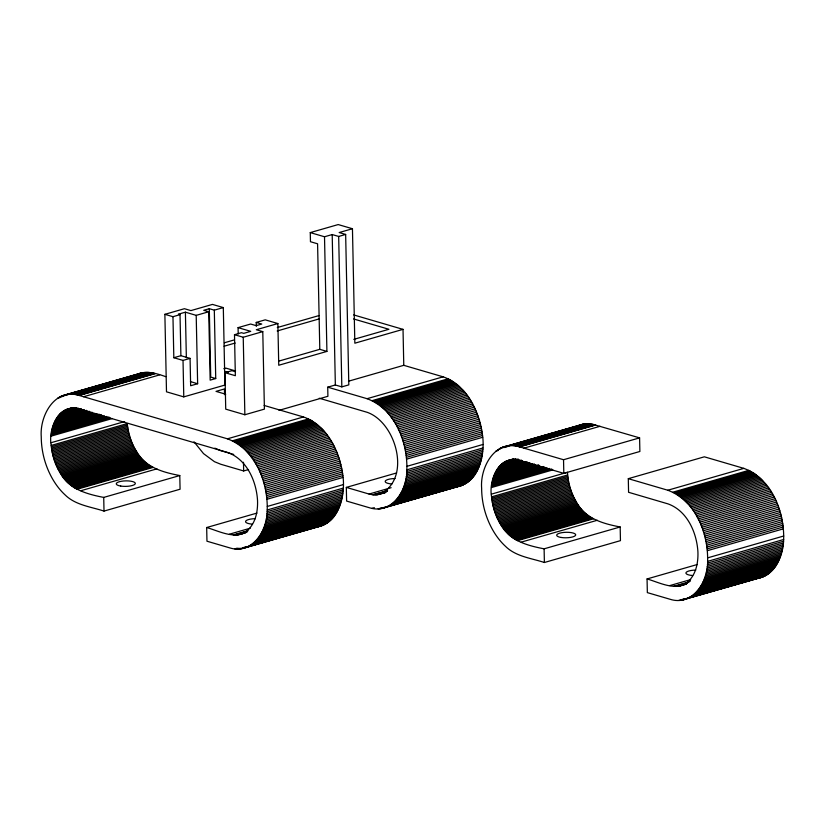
<?xml version="1.0" encoding="UTF-8"?>
<svg xmlns="http://www.w3.org/2000/svg" width="825" height="825" viewBox="0 0 825 825"><rect width="100%" height="100%" fill="white"/><g stroke="black" fill="none" stroke-linecap="round" stroke-linejoin="round"><path stroke-width="1.24" d="M51.202 445.438C47.974 429 58.709 403.033 79.138 409.035L227.71 452.492C246.964 459.484 256.379 481.274 257.534 500.486C257.905 510.458 256.008 521.369 249.016 528.949C237.92 541.509 218.934 530.939 206.673 527.526L206.962 541.21L229.701 547.862C252.223 555.112 268.001 529.722 267.218 509.963C268.022 482.089 255.307 449.202 227.422 438.817L77.591 394.989C53.831 388.915 39.621 416.604 41.25 436.765C41.302 452.059 45.55 467.311 53.419 480.418C56.636 485.719 60.483 490.658 65.051 494.856C75.395 505.158 90.802 506.756 104.012 511.088L180.077 489.225L179.788 475.551C162.288 472.199 144.983 467.239 136.146 450.893C131.165 442.623 128.143 433.187 127.267 423.576L51.202 445.438C52.13 455.483 55.378 465.352 60.782 473.89C69.455 489.39 87.347 494.227 103.723 497.413L179.788 475.551M639.592 437.869L563.537 459.731L517.966 446.397C494.206 440.323 480.006 468.022 481.635 488.183C481.676 503.467 485.935 518.719 493.804 531.826C497.021 537.127 500.868 542.066 505.436 546.274C515.78 556.566 531.187 558.164 544.397 562.495L620.452 540.643L620.173 526.969L544.108 548.821C526.618 545.469 509.303 540.509 500.466 524.164C495.485 515.893 492.473 506.457 491.587 496.846C488.359 480.418 499.084 454.441 519.523 460.443L563.815 473.344L639.88 451.481L639.592 437.869L592.762 424.287L585.307 423.833L579.418 425.092M315.748 527.072C339.838 523.968 345.984 493.752 342.643 473.777C339.24 450.615 326.906 425.205 303.476 416.965L264.134 405.446M396.619 472.942L346.325 487.4L346.613 501.074L369.353 507.726C391.865 514.986 407.643 489.596 406.859 469.827C407.674 441.952 394.958 409.066 367.063 398.692L327.721 387.173L327.907 396.289L278.994 410.355M455.4 486.946C479.48 483.832 485.636 453.616 482.295 433.641C478.892 410.479 466.548 385.069 443.128 376.829L403.776 365.32L348.48 381.212M707.602 561.371C708.407 533.497 695.692 500.61 667.807 490.236L628.299 478.675L628.578 492.288L668.085 503.91C687.338 510.892 696.764 532.682 697.919 551.894C698.28 561.877 696.393 572.787 689.401 580.367C678.305 592.917 659.319 582.357 647.058 578.944L647.347 592.618L670.086 599.27C692.608 606.53 708.386 581.14 707.602 561.371L783.657 539.509C784.472 511.634 771.757 478.748 743.861 468.373L704.354 456.813L628.299 478.675M756.133 578.49C774.727 576.675 783.296 555.998 783.657 539.509M575.015 427.154L576.087 426.546M135.702 375.138C145.097 369.786 156.389 373.343 165.753 376.674M577.17 426.009L578.284 425.525M310.272 232.598L324.514 236.765L326.917 351.409L319.801 349.326L317.584 243.798L310.458 241.715L310.272 232.598L338.198 224.565L352.45 228.731L354.843 343.2L403.023 329.361L403.776 365.32M324.514 236.765L332.197 234.558L338.673 236.445L345.654 234.444L348.81 384.873L341.828 386.873L335.352 384.986L327.721 387.173M352.45 228.731L339.178 232.547L345.654 234.444M164.876 314.325L184.418 308.705L190.895 310.602L212.458 304.404L223.307 307.581L224.926 385.069L183.779 396.877L166.495 391.823L164.876 314.325L172.961 316.687L180.025 314.665L180.892 355.688L190.08 358.39L190.647 385.739L197.639 383.728L196.206 315.356L185.398 312.18L178.406 314.191L180.025 314.665M209.292 308.694L203.723 310.303L208.725 311.767L210.158 380.139L215.737 378.541L214.314 310.159L209.292 308.694L210.726 377.077L215.737 378.541M214.314 310.159L223.307 307.581M238.208 333.97L238.074 327.638L250.645 324.029L256.173 325.648L261.752 324.039L256.224 322.431L256.307 326.226M256.224 322.431L265.217 319.842L277.87 323.544L278.747 365.258L326.917 351.409M277.87 323.544L256.307 329.742L262.783 331.629L264.412 409.128L244.86 414.748L225.73 409.148L224.967 372.683L235.352 375.715L234.496 334.692L241.477 332.692L243.746 333.352L250.728 331.341L238.074 327.638M234.496 334.692L243.231 337.25L262.783 331.629M224.4 342.757L234.248 339.931M277.313 327.546L319.151 315.532M172.961 316.687L173.828 357.72L180.892 355.688M224.091 346.222L235.208 343.035M277.19 330.969L319.172 318.904M64.123 395.175L140.178 373.312M61.844 395.969L142.529 372.756M60.73 396.454L143.725 372.56M59.637 397L144.932 372.426M58.575 397.598L63.484 396.186M70.084 394.206L146.149 372.353M71.321 394.195L147.376 372.333M57.533 398.248L59.988 397.547M72.559 394.237L148.624 372.384M73.807 394.35L149.872 372.488M75.065 394.515L151.119 372.653M76.323 394.732L152.388 372.879M78.22 395.175L154.285 373.343M78.849 395.361L154.914 373.498M79.272 395.484L155.327 373.622M83.583 396.743L159.648 374.88M66.392 409.489L71.785 407.839M65.567 409.86L71.692 408.097M64.752 410.262L73.332 407.798M63.948 410.716L73.765 407.89M63.164 411.201L74.209 408.024M62.401 411.737L75.89 407.859M61.658 412.304L76.374 408.076M60.926 412.923L78.107 407.983M60.225 413.573L77.395 408.633M59.534 414.263L79.169 408.623M58.874 414.996L80.953 408.653M58.235 415.759L81.541 409.066M223.812 368.723L225.906 368.125L235.558 370.951M57.616 416.563L82.149 409.52M57.028 417.409L84.016 409.654M56.461 418.275L84.676 410.169M55.914 419.193L86.584 410.376M55.399 420.131L87.295 410.963M54.904 421.101L89.255 411.232M224.967 372.683L231.949 370.673L235.414 371.683M54.44 422.101L90.018 411.881M54.007 423.142L92.039 412.211M53.594 424.205L92.854 412.923M53.212 425.287L94.927 413.304M353.781 339.374L388.915 329.278L353.543 318.935M279.025 361.041L319.801 349.326M52.862 426.401L97.03 413.717M52.542 427.546L99.155 414.15M52.243 428.711L101.32 414.604M51.985 429.897L102.279 415.439M51.748 431.104L104.497 415.944M51.542 432.341L106.755 416.47M51.377 433.589L109.034 417.017M51.233 434.847L110.117 417.924M51.119 436.136L112.458 418.502M51.026 442.726L124.627 421.575M51.346 446.789L127.401 424.937M51.511 448.161L127.566 426.298M51.707 449.522L127.762 427.659M51.934 450.883L127.999 429.031M52.192 452.255L128.257 430.392M52.48 453.616L128.535 431.753M52.8 454.967L128.855 433.115M53.14 456.318L129.205 434.466M53.522 457.669L129.577 435.806M53.924 458.999L129.979 437.147M54.347 460.329L130.412 438.467M54.811 461.649L130.866 439.787M55.296 462.949L131.361 441.086M55.811 464.238L131.866 442.375M56.348 465.517L132.402 443.654M56.915 466.764L132.969 444.912M57.502 468.012L133.557 446.15M58.111 469.229L134.166 447.367M58.75 470.425L134.805 448.563M59.4 471.601L135.465 449.749M60.081 472.756L136.146 450.893M60.782 473.89L136.847 452.028M61.504 474.994L137.569 453.131M62.246 476.066L138.311 454.204M63.009 477.118L139.074 455.256M63.793 478.129L139.848 456.277M64.587 479.119L140.652 457.267M65.402 480.078L141.457 458.226M66.227 481.006L142.292 459.143M67.073 481.893L143.138 460.041M67.928 482.759L143.993 460.897M68.805 483.574L144.86 461.722M227.422 438.817L303.476 416.965M367.063 398.692L443.128 376.829M69.682 484.368L145.747 462.505M70.579 485.11L146.633 463.258M71.476 485.822L147.541 463.97M72.394 486.502L148.448 464.64M232.485 440.767L308.55 418.904M372.137 400.63L448.192 378.778M73.312 487.132L149.377 465.269M233.743 441.396L309.808 419.533M373.395 401.259L449.45 379.407M74.24 487.73L150.305 465.867M235.001 442.076L311.056 420.224M374.643 401.95L450.708 380.088M75.178 488.276L151.233 466.424M76.117 488.792L152.171 466.929M236.249 442.819L312.304 420.956M375.891 402.683L451.956 380.83M77.055 489.266L153.12 467.404M237.487 443.613L313.541 421.75M377.128 403.477L453.193 381.614M238.714 444.458L314.768 422.596M378.355 404.322L454.42 382.47M80.85 490.72L156.915 468.858M239.931 445.356L315.985 423.493M379.572 405.219L455.637 383.367M241.137 446.304L317.192 424.452M380.779 406.178L456.844 384.316M242.323 447.305L318.388 425.452M381.975 407.179L458.04 385.316M243.509 448.357L319.564 426.494M383.151 408.22L459.216 386.368M244.664 449.45L320.729 427.597M384.316 409.324L460.371 387.461M245.809 450.605L321.874 428.742M385.461 410.468L461.515 388.606M246.933 451.791L322.998 429.928M386.585 411.654L462.65 389.802M248.047 453.028L324.101 431.166M387.688 412.892L463.753 391.029M249.129 454.307L325.194 432.444M388.781 414.171L464.836 392.308M250.192 455.627L326.257 433.764M389.843 415.491L465.898 393.628M251.233 456.988L327.298 435.126M390.875 416.852L466.94 394.989M252.244 458.38L328.309 436.528M391.896 418.254L467.961 396.392M253.244 459.824L329.299 437.962M392.886 419.688L468.951 397.825M254.203 461.299L330.268 439.436M393.855 421.162L469.91 399.3M255.142 462.804L331.196 440.942M394.783 422.668L470.848 400.806M256.049 464.341L332.104 442.478M395.691 424.205L471.756 402.353M256.926 465.908L332.991 444.056M396.577 425.782L472.632 403.92M193.999 441.787L203.538 453.626L214.459 461.691L220.78 464.258L243.664 470.951L248.562 469.549M257.771 467.507L333.836 445.655M397.423 427.381L473.478 405.518M258.596 469.136L334.651 447.284M398.238 429.01L474.303 407.148M259.38 470.797L335.435 448.934M399.022 430.66L475.087 408.798M260.133 472.467L336.188 450.615M399.774 432.341L475.839 410.479M260.844 474.169L336.909 452.317M400.496 434.043L476.551 412.18M261.535 475.891L337.59 454.028M401.177 435.755L477.242 413.903M262.175 477.634L338.24 455.771M401.827 437.498L477.892 415.635M262.793 479.387L338.848 457.524M402.435 439.251L478.5 417.398M263.371 481.161L339.426 459.298M403.012 441.024L479.077 419.172M263.907 482.945L339.962 461.082M403.549 442.808L479.614 420.956M264.402 484.739L340.467 462.877M404.054 444.603L480.109 422.751M264.866 486.544L340.931 464.681M404.518 446.407L480.573 424.555M265.289 488.359L341.354 466.496M404.941 448.222L480.996 426.36M265.671 490.174L341.736 468.311M405.323 450.037L481.387 428.185M266.021 491.989L342.076 470.137M405.663 451.863L481.728 430M266.32 493.814L342.385 471.962M405.972 453.678L482.027 431.826M266.588 495.639L342.643 473.777M406.23 455.503L482.295 433.641M266.815 497.454L342.87 475.602M406.457 457.328L482.522 435.466M266.991 499.269L343.056 477.417M406.642 459.133L482.697 437.281M267.31 506.447L343.365 484.584M406.952 466.311L483.017 444.458M267.218 509.963L343.272 488.101M406.859 469.827L482.924 447.965M206.673 527.526L256.977 513.078M267.104 511.686L343.169 489.833M406.756 471.56L482.821 449.697M266.96 513.397L343.025 491.535M406.612 473.261L482.666 451.409M502.219 447.377L582.904 424.163M266.774 515.089L342.829 493.226M406.416 474.952L482.481 453.1M501.115 447.862L584.1 423.968M509.252 445.696L585.307 423.833M500.022 448.408L512.294 444.881M514.748 444.18L529.464 439.952M531.919 439.24L552.771 433.249M555.225 432.548L561.361 430.784M563.815 430.073L569.951 428.309M503.858 447.593L507.54 446.542M510.469 445.624L586.534 423.761M497.908 449.666L500.363 448.955M511.706 445.603L587.761 423.751M512.944 445.655L588.998 423.792M266.537 516.749L342.602 494.897M406.189 476.623L482.243 454.761M495.897 451.141L498.352 450.429M514.192 445.758L590.246 423.895M515.45 445.923L591.504 424.06M516.708 446.15L592.762 424.287M266.269 518.399L342.323 496.537M405.91 478.263L481.975 456.4M518.605 446.583L594.66 424.751M519.234 446.768L595.299 424.906M519.647 446.892L595.712 425.03M265.959 520.008L342.014 498.145M405.601 479.872L481.666 458.019M265.598 521.596L341.663 499.733M405.25 481.46L481.305 459.597M523.968 448.15L600.023 426.298M265.207 523.143L341.272 501.291M404.858 483.017L480.913 461.154M229.422 534.188L250.274 528.186M346.325 487.4L369.064 494.051L391.143 487.699M264.784 524.669L340.838 502.807M404.425 484.533L480.49 462.681M233.197 534.94L247.923 530.712M369.064 494.051L372.848 494.804L387.564 490.576M264.309 526.164L340.374 504.302M403.961 486.028L480.016 464.166M234.135 535.023L247.624 531.145M372.848 494.804L387.276 491.009M235.063 535.054L247.325 531.527M373.777 494.887L386.977 491.391M235.981 535.043L245.798 532.228M374.705 494.918L386.667 491.741M236.899 534.992L246.716 532.166M375.633 494.907L385.131 492.391M237.806 534.889L246.675 532.3M376.54 494.856L385.089 492.525M239.58 534.559L244.994 532.991M263.804 527.618L339.859 505.756M377.448 494.752L385.368 492.659M403.446 487.482L479.511 465.62M263.257 529.031L339.312 507.169M402.899 488.895L478.964 467.043M262.67 530.413L338.735 508.551M402.322 490.277L478.376 468.414M506.777 460.907L513.037 459.02M505.942 461.268L513.593 459.03M505.127 461.67L513.717 459.205M262.051 531.754L338.116 509.891M401.703 491.618L477.757 469.755M504.333 462.124L515.367 458.948M503.549 462.608L515.811 459.092M502.786 463.145L516.275 459.267M502.033 463.722L518.193 458.978M261.401 533.053L337.456 511.191M401.043 492.917L477.108 471.054M501.311 464.331L517.254 459.752M500.6 464.98L517.78 460.051M260.71 534.301L336.765 512.449M400.352 494.175L476.417 472.312M499.919 465.671L519.544 460.03M499.259 466.403L521.338 460.061M259.978 535.518L336.043 513.655M399.63 495.382L475.695 473.529M498.62 467.177L520.699 460.824M259.225 536.683L335.28 514.821M398.867 496.547L474.932 474.695M498.001 467.981L522.534 460.927M497.403 468.817L523.174 461.412M258.431 537.807L334.496 515.945M398.083 497.671L474.138 475.808M496.836 469.693L525.051 461.577M257.606 538.88L333.671 517.017M397.258 498.743L473.313 476.881M496.299 470.601L526.969 461.783M256.75 539.901L332.815 518.038M396.402 499.764L472.467 477.912M495.773 471.539L527.67 462.371M255.874 540.88L331.928 519.018M395.515 500.744L471.58 478.882M495.289 472.508L529.64 462.639M254.956 541.798L331.021 519.936M394.608 501.662L470.662 479.81M371.879 508.355L374.333 507.643M254.017 542.675L330.072 520.812M393.659 502.538L469.724 480.676M494.825 473.519L530.403 463.289M253.048 543.489L329.103 521.627M392.69 503.353L468.755 481.501M234.754 548.873L237.208 548.161M252.048 544.252L328.113 522.4M391.7 504.116L467.754 482.264M494.381 474.55L532.414 463.619M236.002 548.976L238.456 548.274M251.027 544.964L327.092 523.102M390.679 504.828L466.733 482.976M237.239 549.017L239.693 548.316M249.985 545.624L326.04 523.762M389.627 505.488L465.692 483.625M238.466 549.007L240.921 548.305M243.375 547.594L247.057 546.542M251.965 545.129L255.647 544.067M260.556 542.664L266.681 540.901M269.136 540.189L272.817 539.137M286.316 535.26L289.998 534.198M303.487 530.32L307.168 529.268M378.118 508.87L381.8 507.818M395.288 503.941L398.97 502.879M412.469 499.001L416.151 497.949M418.595 497.238L422.276 496.186M427.185 494.773L430.867 493.711M435.775 492.298L439.457 491.246M493.979 475.613L534.456 463.98M239.693 548.934L324.978 524.36M379.335 508.798L385.471 507.035M387.925 506.333L464.619 484.223M247.83 546.758L323.885 524.906M387.472 506.632L463.537 484.77M240.9 548.8L322.781 525.391M380.542 508.664L462.423 485.255M243.272 548.357L321.647 525.814M382.924 508.221L461.288 485.677M493.597 476.706L535.312 464.712M493.247 477.819L538.632 464.774M492.917 478.954L539.54 465.558M492.628 480.119L540.468 466.373M492.36 481.305L543.892 466.507M492.133 482.522L544.882 467.363M491.927 483.749L547.13 467.878M491.752 484.997L549.409 468.425M491.607 486.265L551.719 468.982M491.504 487.544L552.843 469.91M491.411 494.144L567.466 472.282C567.971 482.831 571.086 493.257 576.531 502.312C585.368 518.657 602.673 523.607 620.173 526.969M491.587 496.846L567.652 474.983M491.721 498.207L567.786 476.345M491.886 499.568L567.951 477.706M492.092 500.93L568.147 479.077M492.319 502.301L568.373 480.439M492.577 503.662L568.631 481.8M492.865 505.024L568.92 483.161M493.175 506.375L569.24 484.522M493.525 507.736L569.58 485.873M493.897 509.077L569.962 487.214M494.299 510.417L570.364 488.555M494.732 511.737L570.797 489.885M495.196 513.057L571.251 491.195M495.681 514.357L571.735 492.504M496.186 515.646L572.251 493.793M496.733 516.924L572.787 495.062M497.289 518.183L573.354 496.32M497.877 519.42L573.942 497.558M498.496 520.637L574.551 498.774M499.125 521.833L575.19 499.981M499.785 523.009L575.85 501.157M500.466 524.164L576.531 502.312M501.167 525.298L577.232 503.436M501.889 526.402L577.954 504.539M502.631 527.474L578.696 505.622M503.394 528.526L579.449 506.663M504.168 529.547L580.233 507.684M504.972 530.537L581.027 508.674M505.787 531.486L581.842 509.633M506.612 532.414L582.667 510.562M507.457 533.311L583.512 511.448M508.313 534.167L584.368 512.304M509.18 534.992L585.245 513.129M667.807 490.236L743.861 468.373M510.067 535.776L586.121 513.913M510.953 536.528L587.018 514.666M511.861 537.24L587.926 515.377M512.779 537.91L588.833 516.048M672.87 492.174L748.925 470.322M513.697 538.539L589.751 516.687M674.128 492.803L750.183 470.951M514.625 539.137L590.679 517.275M675.376 493.494L751.441 471.632M515.553 539.694L591.618 517.832M516.491 540.2L592.556 518.347M676.624 494.227L752.689 472.374M517.44 540.674L593.495 518.812M677.861 495.021L753.926 473.168M679.099 495.866L755.153 474.014M521.235 542.128L597.29 520.276M680.316 496.763L756.37 474.911M681.522 497.722L757.577 475.86M682.708 498.723L758.773 476.86M683.884 499.764L759.949 477.912M685.049 500.868L761.114 479.005M686.194 502.012L762.259 480.15M687.318 503.198L763.383 481.346M688.421 504.436L764.486 482.573M689.514 505.715L765.569 483.852M690.577 507.035L766.631 485.172M691.618 508.396L767.673 486.533M692.629 509.798L768.694 487.936M693.619 511.232L769.684 489.369M694.588 512.707L770.643 490.844M695.527 514.212L771.581 492.35M696.434 515.749L772.489 493.897M697.311 517.327L773.365 495.464M698.156 518.925L774.221 497.062M698.971 520.554L775.036 498.692M699.755 522.204L775.82 500.342M700.507 523.885L776.572 502.023M701.229 525.587L777.294 503.724M701.91 527.299L777.975 505.447M702.56 529.042L778.625 507.179M703.178 530.795L779.233 508.942M703.746 532.568L779.811 510.716M704.292 534.352L780.347 512.5M704.787 536.147L780.852 514.295M705.251 537.952L781.306 516.099M705.674 539.767L781.739 517.904M706.056 541.582L782.121 519.729M706.406 543.407L782.461 521.544M706.705 545.222L782.77 523.37M706.973 547.047L783.028 525.185M707.19 548.873L783.255 527.01M707.376 550.677L783.43 528.825M707.685 557.855L783.75 536.002M647.058 578.944L697.362 564.486M707.489 563.104L783.554 541.241M707.345 564.805L783.399 542.953M707.149 566.497L783.214 544.644M706.922 568.167L782.977 546.305M706.654 569.807L782.708 547.944M706.334 571.416L782.399 549.563M705.983 573.004L782.048 551.141M705.592 574.561L781.657 552.698M669.797 585.595L690.659 579.604M705.158 576.077L781.223 554.225M688.009 581.708L690.463 581.006M673.582 586.348L689.525 581.769M704.694 577.572L780.749 555.71M674.52 586.431L688.009 582.553M675.448 586.462L686.482 583.296M676.366 586.451L687.411 583.285M677.284 586.4L685.864 583.935M678.181 586.297L686.225 584.079M679.078 586.152L686.441 584.038M704.189 579.026L780.244 557.164M703.643 580.439L779.697 558.587M703.055 581.821L779.12 559.958M702.436 583.162L778.501 561.299M701.776 584.461L777.841 562.598M701.085 585.719L777.15 563.857M700.363 586.926L776.428 565.073M699.61 588.091L775.665 566.239M698.816 589.215L774.871 567.352M697.991 590.288L774.056 568.425M697.135 591.308L773.2 569.456M696.248 592.288L772.313 570.426M695.341 593.206L771.396 571.354M694.392 594.083L770.457 572.22M693.423 594.897L769.488 573.045M692.433 595.66L768.488 573.808M691.412 596.372L767.467 574.52M678.851 600.414L684.987 598.651M687.442 597.95L766.425 575.169M689.298 597.63L765.363 575.768M681.295 599.992L764.27 576.314M681.275 600.208L763.156 576.799M682.471 600.023L762.032 577.232M196.206 315.356L208.725 311.767M173.828 357.72L183.026 360.412L190.08 358.39M77.591 394.989L153.646 373.189M517.966 446.397L594.031 424.597M379.232 494.423C412.005 479.841 396.691 422.905 367.352 412.366L319.265 398.238M353.657 314.913L403.023 329.361M224.637 371.394L228.174 372.436M190.431 381.614L197.639 383.728M225.689 394.206L216.026 391.38L224.41 388.977L224.534 394.67M233.743 454.462L220.502 450.584L214.82 448.15M563.537 459.731L563.815 473.344M544.108 548.821L544.397 562.495M338.673 236.445L341.828 386.873M332.197 234.558L335.352 384.986M243.231 337.25L244.86 414.748M243.478 462.248L243.664 470.951M185.398 312.18L186.357 357.772M183.026 360.412L183.779 396.877M103.723 497.413L104.012 511.088M252.244 524.123A9.529 2.753 -1.2 0 1 245.664 521.153A9.529 2.753 -1.2 0 1 255.41 518.678M391.885 483.986A9.529 2.753 -1.2 0 1 385.306 481.016A9.529 2.753 -1.2 0 1 395.051 478.541M692.618 575.53A9.529 2.753 -1.2 0 1 686.039 572.56A9.529 2.753 -1.2 0 1 695.795 570.085M120.739 486.059A9.529 2.753 -1.2 0 0 135.331 483.553A9.529 2.753 -1.2 0 0 121.368 481.274A9.529 2.753 -1.2 0 0 120.739 486.059M561.124 537.467A9.529 2.753 -1.2 0 0 575.706 534.961A9.529 2.753 -1.2 0 0 561.743 532.692A9.529 2.753 -1.2 0 0 561.124 537.467"/></g></svg>
